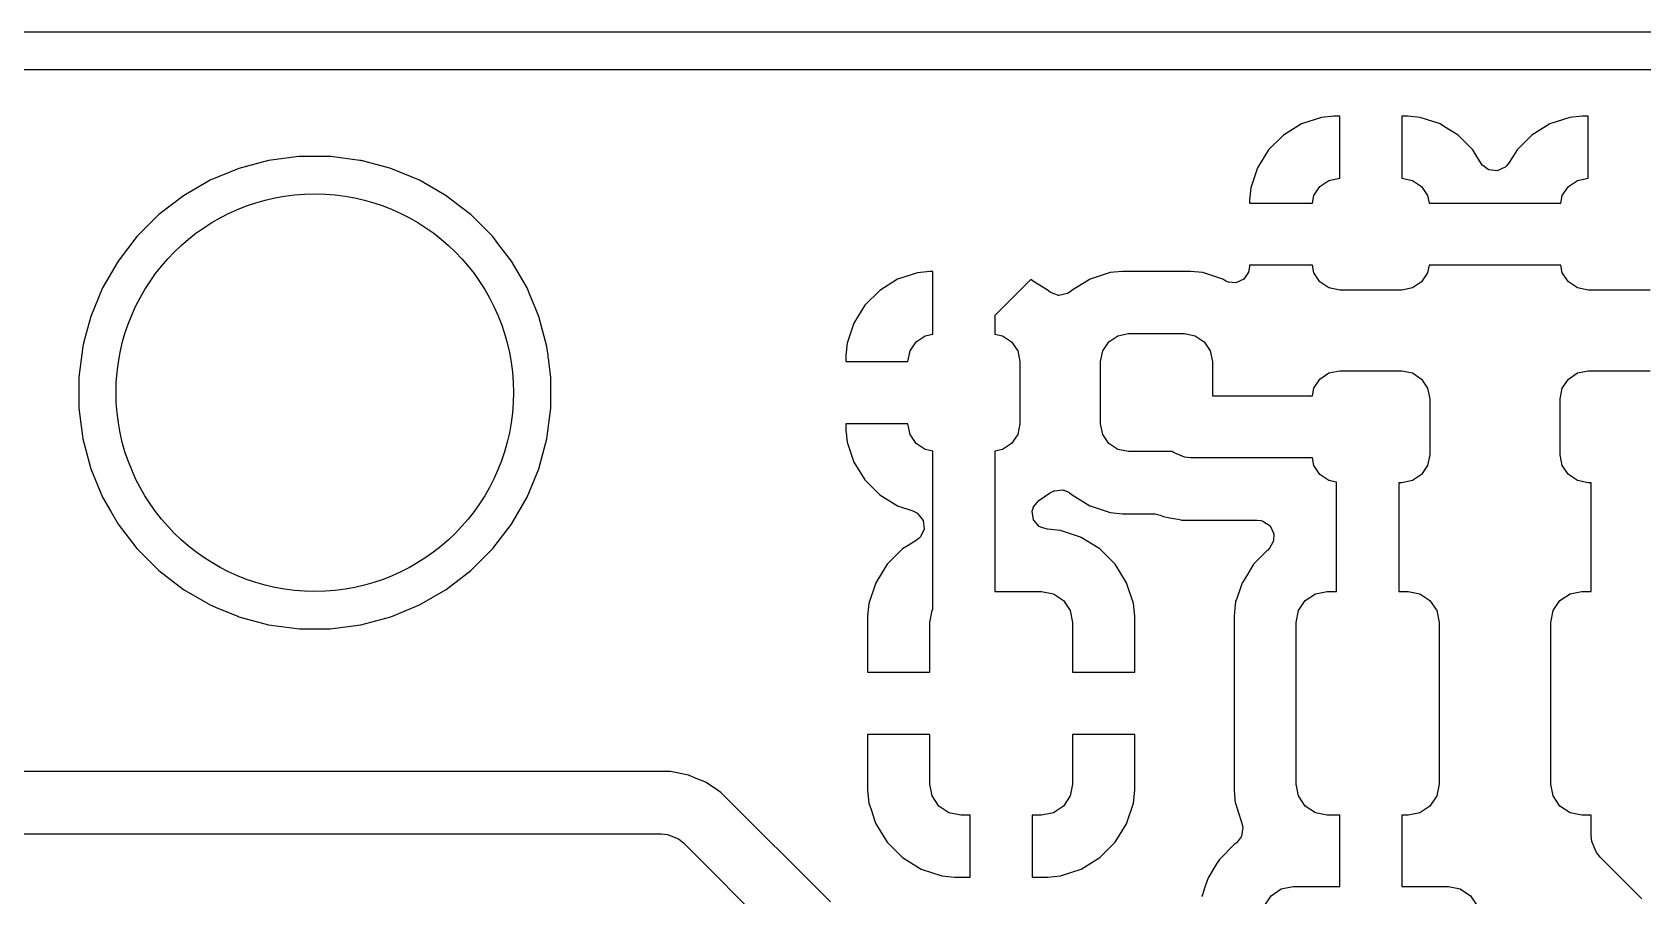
# Model space of a CAD drawing. Header units: millimetres. Extents: x 117.1 to 182.9, y -117.9 to -82.1.
# Drawn here: x 147.72 to 160.69, y -89.05 to -82.1 of the extents above; entities that cross this region are included whole.
import ezdxf

# ---------------------------------------------------------------- set-up
doc = ezdxf.new("R2010")
doc.units = ezdxf.units.MM
for name, color, linetype, lineweight, true_color in [('cut_in', 5, 'CONTINUOUS', 25, 0x0000ff), ('cut_out', 174, 'CONTINUOUS', 25, 0x000080), ('trace_in', 6, 'CONTINUOUS', 25, 0xff00ff), ('trace_out', 214, 'CONTINUOUS', 25, 0x800080)]:
    doc.layers.add(name, color=color, linetype=linetype, lineweight=lineweight, true_color=true_color)

msp = doc.modelspace()

# ---------------------------------------------------------------- linework, layer by layer
at = {"layer": 'cut_in'}
msp.add_circle((150, -85), 1.6, dxfattribs=at)
at = {"layer": 'cut_out', "linetype": 'CONTINUOUS'}
msp.add_line((164, -82.1), (136, -82.1), dxfattribs=at)
at = {"layer": 'trace_in', "linetype": 'CONTINUOUS'}
for p, q in [((157.941505, -82.838458), (157.797286, -82.927413)), ((157.941508, -82.838456), (157.941505, -82.838458)), ((157.94152, -82.838451), (157.941508, -82.838456)), ((158.10239, -82.785144), (157.94152, -82.838451)), ((158.201651, -82.775003), (158.10239, -82.785144)), ((158.201685, -82.775), (158.201651, -82.775003)), ((158.201713, -82.774999), (158.201685, -82.775)), ((158.249998, -82.774998), (158.201713, -82.774999)), ((158.249999, -82.774998), (158.249998, -82.774998)), ((158.25, -82.774999), (158.249999, -82.774998)), ((158.25, -82.775), (158.25, -82.774999)), ((158.25, -83.275), (158.25, -82.775)), ((158.798322, -82.775), (158.75, -82.775)), ((158.75, -82.775), (158.75, -83.275)), ((158.798327, -82.775), (158.798322, -82.775)), ((158.897604, -82.785143), (158.798327, -82.775)), ((159.058476, -82.838449), (158.897604, -82.785143)), ((159.05849, -82.838456), (159.058476, -82.838449)), ((159.058492, -82.838457), (159.05849, -82.838456)), ((159.09499, -82.860969), (159.058492, -82.838457)), ((159.941505, -82.838458), (159.797286, -82.927413)), ((159.941508, -82.838456), (159.941505, -82.838458)), ((159.94152, -82.838451), (159.941508, -82.838456)), ((160.10239, -82.785144), (159.94152, -82.838451)), ((160.201651, -82.775003), (160.10239, -82.785144)), ((160.201685, -82.775), (160.201651, -82.775003)), ((160.201713, -82.774999), (160.201685, -82.775)), ((160.249998, -82.774998), (160.201713, -82.774999)), ((160.249999, -82.774998), (160.249998, -82.774998)), ((160.25, -82.774999), (160.249999, -82.774998)), ((160.25, -83.275), (160.25, -82.774999)), ((157.797261, -82.927431), (157.677431, -83.047261)), ((157.797264, -82.927429), (157.797261, -82.927431)), ((157.797286, -82.927413), (157.797264, -82.927429)), ((159.202712, -82.927413), (159.09499, -82.860969)), ((159.202722, -82.92742), (159.202712, -82.927413)), ((159.202728, -82.927424), (159.202722, -82.92742)), ((159.202732, -82.927427), (159.202728, -82.927424)), ((159.202734, -82.927429), (159.202732, -82.927427)), ((159.202737, -82.927431), (159.202734, -82.927429)), ((159.322567, -83.047261), (159.202737, -82.927431)), ((159.797261, -82.927431), (159.677429, -83.047263)), ((159.797264, -82.927429), (159.797261, -82.927431)), ((159.797286, -82.927413), (159.797264, -82.927429)), ((149.871333, -83.100039), (149.628439, -83.132016)), ((149.873347, -83.099705), (149.871333, -83.100039)), ((149.875424, -83.0995), (149.873347, -83.099705)), ((149.875429, -83.0995), (149.875424, -83.0995)), ((149.875435, -83.0995), (149.875429, -83.0995)), ((150.124565, -83.0995), (149.875435, -83.0995)), ((150.12457, -83.0995), (150.124565, -83.0995)), ((150.124575, -83.0995), (150.12457, -83.0995)), ((150.126649, -83.099705), (150.124575, -83.0995)), ((150.128665, -83.100039), (150.126649, -83.099705)), ((150.363502, -83.130956), (150.128665, -83.100039)), ((157.677413, -83.047286), (157.588458, -83.191505)), ((157.677429, -83.047264), (157.677413, -83.047286)), ((157.677431, -83.047261), (157.677429, -83.047264)), ((159.322568, -83.047263), (159.322567, -83.047261)), ((159.322572, -83.047267), (159.322568, -83.047263)), ((159.322575, -83.047271), (159.322572, -83.047267)), ((159.354791, -83.0995), (159.322575, -83.047271)), ((159.389202, -83.155288), (159.354791, -83.0995)), ((159.677418, -83.047279), (159.614897, -83.148642)), ((159.677429, -83.047263), (159.677418, -83.047279)), ((149.387786, -83.196499), (149.15765, -83.291824)), ((149.628439, -83.132016), (149.387786, -83.196499)), ((150.371667, -83.131491), (150.363502, -83.130956)), ((150.379396, -83.134115), (150.371667, -83.131491)), ((150.383588, -83.135239), (150.379396, -83.134115)), ((150.383608, -83.135245), (150.383588, -83.135239)), ((150.593628, -83.19152), (150.383608, -83.135245)), ((150.612214, -83.1965), (150.593628, -83.19152)), ((150.842348, -83.291824), (150.612214, -83.1965)), ((157.588449, -83.191522), (157.535143, -83.352394)), ((157.588456, -83.191508), (157.588449, -83.191522)), ((157.588458, -83.191505), (157.588456, -83.191508)), ((159.40103, -83.171396), (159.389202, -83.155288)), ((159.402095, -83.172625), (159.40103, -83.171396)), ((159.446391, -83.205148), (159.402095, -83.172625)), ((159.449627, -83.206554), (159.446391, -83.205148)), ((159.449629, -83.206555), (159.449627, -83.206554)), ((159.51896, -83.215215), (159.449629, -83.206555)), ((159.581967, -83.185017), (159.51896, -83.215215)), ((159.592285, -83.175736), (159.581967, -83.185017)), ((159.614897, -83.148642), (159.592285, -83.175736)), ((149.157609, -83.291845), (148.941873, -83.416399)), ((149.15761, -83.291843), (149.157609, -83.291845)), ((149.157623, -83.291837), (149.15761, -83.291843)), ((149.15763, -83.291833), (149.157623, -83.291837)), ((149.157637, -83.29183), (149.15763, -83.291833)), ((149.15765, -83.291824), (149.157637, -83.29183)), ((150.842361, -83.29183), (150.842348, -83.291824)), ((150.842376, -83.291837), (150.842361, -83.29183)), ((150.939641, -83.347993), (150.842376, -83.291837)), ((151.058125, -83.416399), (150.939641, -83.347993)), ((157.535143, -83.352394), (157.525, -83.451671)), ((158.042127, -83.413896), (158.090901, -83.340901)), ((158.090901, -83.340901), (158.163896, -83.292127)), ((158.163896, -83.292127), (158.25, -83.275)), ((158.75, -83.275), (158.836104, -83.292127)), ((158.836104, -83.292127), (158.909099, -83.340901)), ((158.909099, -83.340901), (158.957873, -83.413896)), ((160.042127, -83.413896), (160.090901, -83.340901)), ((160.090901, -83.340901), (160.163896, -83.292127)), ((160.163896, -83.292127), (160.25, -83.275)), ((148.941873, -83.416399), (148.744232, -83.568053)), ((151.104092, -83.451671), (151.058125, -83.416399)), ((151.172332, -83.504033), (151.104092, -83.451671)), ((157.525, -83.451671), (157.525, -83.451674)), ((157.525, -83.451674), (157.525, -83.451677)), ((157.525, -83.451677), (157.525, -83.475)), ((157.525, -83.475), (158.029973, -83.475)), ((158.029973, -83.475), (158.042127, -83.413896)), ((158.957873, -83.413896), (158.970027, -83.475)), ((158.970027, -83.475), (160.029973, -83.475)), ((160.029973, -83.475), (160.042127, -83.413896)), ((148.744209, -83.568074), (148.568074, -83.744209)), ((148.744217, -83.568067), (148.744209, -83.568074)), ((148.744232, -83.568053), (148.744217, -83.568067)), ((151.22294, -83.542866), (151.172332, -83.504033)), ((151.228182, -83.546888), (151.22294, -83.542866)), ((151.228203, -83.546904), (151.228182, -83.546888)), ((151.255766, -83.568053), (151.228203, -83.546904)), ((151.255771, -83.568057), (151.255766, -83.568053)), ((151.255774, -83.56806), (151.255771, -83.568057)), ((151.255781, -83.568066), (151.255774, -83.56806)), ((151.431933, -83.744218), (151.255781, -83.568066)), ((148.568053, -83.744232), (148.416399, -83.941873)), ((148.568067, -83.744217), (148.568053, -83.744232)), ((148.568074, -83.744209), (148.568067, -83.744217)), ((151.431939, -83.744225), (151.431933, -83.744218)), ((151.431941, -83.744228), (151.431939, -83.744225)), ((151.431945, -83.744232), (151.431941, -83.744228)), ((151.47428, -83.799405), (151.431945, -83.744232)), ((151.583599, -83.941873), (151.47428, -83.799405)), ((148.416399, -83.941873), (148.291845, -84.157609)), ((151.708162, -84.157623), (151.583599, -83.941873)), ((154.691505, -84.088458), (154.547286, -84.177413)), ((154.691508, -84.088456), (154.691505, -84.088458)), ((154.691522, -84.088449), (154.691508, -84.088456)), ((154.852393, -84.035143), (154.691522, -84.088449)), ((154.852394, -84.035143), (154.852393, -84.035143)), ((154.951661, -84.025002), (154.852394, -84.035143)), ((154.951685, -84.025), (154.951661, -84.025002)), ((154.951686, -84.025), (154.951685, -84.025)), ((154.951705, -84.024999), (154.951686, -84.025)), ((154.975, -84.024999), (154.951705, -84.024999)), ((154.975, -84.529972), (154.975, -84.024999)), ((148.291824, -84.15765), (148.196499, -84.387786)), ((148.29183, -84.157637), (148.291824, -84.15765)), ((148.291833, -84.15763), (148.29183, -84.157637)), ((148.291837, -84.157623), (148.291833, -84.15763)), ((148.291845, -84.157609), (148.291837, -84.157623)), ((151.708169, -84.157638), (151.708162, -84.157623)), ((151.708173, -84.157649), (151.708169, -84.157638)), ((151.708174, -84.15765), (151.708173, -84.157649)), ((151.732969, -84.21751), (151.708174, -84.15765)), ((151.732969, -84.217511), (151.732969, -84.21751)), ((151.766002, -84.297261), (151.732969, -84.217511)), ((154.547261, -84.177431), (154.427431, -84.297261)), ((154.547264, -84.177429), (154.547261, -84.177431)), ((154.547286, -84.177413), (154.547264, -84.177429)), ((148.196499, -84.387786), (148.157581, -84.533032)), ((151.803502, -84.387793), (151.766002, -84.297261)), ((151.867982, -84.628435), (151.803502, -84.387793)), ((154.427413, -84.297286), (154.338458, -84.441505)), ((154.427429, -84.297264), (154.427413, -84.297286)), ((154.427431, -84.297261), (154.427429, -84.297264)), ((154.338449, -84.441522), (154.285143, -84.602394)), ((154.338456, -84.441508), (154.338449, -84.441522)), ((154.338458, -84.441505), (154.338456, -84.441508)), ((154.913896, -84.542127), (154.975, -84.529972)), ((148.132017, -84.628437), (148.099501, -84.875417)), ((148.132018, -84.628435), (148.132017, -84.628437)), ((148.138996, -84.602394), (148.132018, -84.628435)), ((148.157581, -84.533032), (148.138996, -84.602394)), ((151.867982, -84.628438), (151.867982, -84.628435)), ((151.877623, -84.701671), (151.867982, -84.628438)), ((154.285143, -84.602394), (154.275, -84.701671)), ((154.792127, -84.663896), (154.840901, -84.590901)), ((154.840901, -84.590901), (154.913896, -84.542127)), ((151.879097, -84.712864), (151.877623, -84.701671)), ((151.87934, -84.714706), (151.879097, -84.712864)), ((151.879341, -84.714711), (151.87934, -84.714706)), ((151.882672, -84.740013), (151.879341, -84.714711)), ((151.883986, -84.75), (151.882672, -84.740013)), ((151.9005, -84.875435), (151.883986, -84.75)), ((154.275, -84.701671), (154.275, -84.701674)), ((154.275, -84.701674), (154.275, -84.701677)), ((154.275, -84.701677), (154.275, -84.75)), ((154.275, -84.75), (154.775, -84.75)), ((154.775, -84.75), (154.792127, -84.663896)), ((148.099501, -84.875417), (148.0995, -84.875446)), ((148.0995, -84.875446), (148.0995, -85.124552)), ((151.9005, -85.124565), (151.9005, -84.875435)), ((148.0995, -85.124552), (148.099501, -85.124581)), ((148.099501, -85.124581), (148.132016, -85.371559)), ((151.867982, -85.371565), (151.9005, -85.124565)), ((154.275001, -85.25), (154.275001, -85.298331)), ((154.775, -85.25), (154.275001, -85.25)), ((154.275001, -85.298331), (154.285144, -85.397608)), ((154.792127, -85.336104), (154.775, -85.25)), ((148.132016, -85.371559), (148.196499, -85.612212)), ((151.803502, -85.612207), (151.867982, -85.371565)), ((154.285144, -85.397608), (154.338451, -85.558478)), ((154.840901, -85.409099), (154.792127, -85.336104)), ((154.913896, -85.457873), (154.840901, -85.409099)), ((154.338451, -85.558478), (154.338457, -85.558492)), ((154.338457, -85.558492), (154.427413, -85.702712)), ((154.975, -85.470027), (154.913896, -85.457873)), ((154.975, -86.745394), (154.975, -85.470027)), ((148.196499, -85.612212), (148.291824, -85.842348)), ((151.708164, -85.842373), (151.803502, -85.612207)), ((154.427413, -85.702712), (154.42742, -85.702722)), ((154.42742, -85.702722), (154.427424, -85.702728)), ((154.427424, -85.702728), (154.427427, -85.702732)), ((154.427427, -85.702732), (154.427429, -85.702734)), ((154.427429, -85.702734), (154.427431, -85.702737)), ((154.427431, -85.702737), (154.547261, -85.822567)), ((154.547261, -85.822567), (154.547264, -85.822569)), ((154.547264, -85.822569), (154.547267, -85.822572)), ((154.547267, -85.822572), (154.547271, -85.822575)), ((154.547271, -85.822575), (154.547279, -85.82258)), ((154.547279, -85.82258), (154.547286, -85.822585)), ((154.547286, -85.822585), (154.691497, -85.911536)), ((148.291824, -85.842348), (148.29183, -85.842361)), ((148.29183, -85.842361), (148.291837, -85.842376)), ((148.291837, -85.842376), (148.355169, -85.952071)), ((148.355169, -85.952071), (148.416399, -86.058125)), ((151.583599, -86.058127), (151.708164, -85.842373)), ((154.691497, -85.911536), (154.691507, -85.911542)), ((154.691507, -85.911542), (154.69152, -85.911548)), ((154.69152, -85.911548), (154.813344, -85.951916)), ((154.813344, -85.951916), (154.84492, -85.96767)), ((148.416399, -86.058125), (148.568053, -86.255766)), ((151.431938, -86.255776), (151.583599, -86.058127)), ((154.84492, -85.96767), (154.853245, -85.973434)), ((154.853245, -85.973434), (154.85449, -85.974296)), ((154.85449, -85.974296), (154.898399, -86.028645)), ((154.898399, -86.028645), (154.905954, -86.098105)), ((154.841609, -86.189861), (154.776258, -86.230171)), ((154.868045, -86.167974), (154.841609, -86.189861)), ((154.875431, -86.159892), (154.868045, -86.167974)), ((154.905954, -86.098105), (154.875431, -86.159892)), ((148.568053, -86.255766), (148.568057, -86.255771)), ((148.568057, -86.255771), (148.56806, -86.255774)), ((148.56806, -86.255774), (148.568066, -86.255781)), ((148.568066, -86.255781), (148.744218, -86.431933)), ((151.255776, -86.431938), (151.431938, -86.255776)), ((154.731652, -86.257685), (154.607683, -86.381655)), ((154.731654, -86.257683), (154.731652, -86.257685)), ((154.731659, -86.25768), (154.731654, -86.257683)), ((154.776258, -86.230171), (154.731659, -86.25768)), ((148.744218, -86.431933), (148.744225, -86.431939)), ((148.744225, -86.431939), (148.744228, -86.431941)), ((148.744228, -86.431941), (148.744232, -86.431945)), ((148.744232, -86.431945), (148.941873, -86.583599)), ((151.058127, -86.583599), (151.255776, -86.431938)), ((154.570384, -86.442126), (154.515757, -86.530691)), ((154.607683, -86.381655), (154.570384, -86.442126)), ((148.941873, -86.583599), (149.157623, -86.708162)), ((150.842373, -86.708164), (151.058127, -86.583599)), ((154.515638, -86.530888), (154.460494, -86.697299)), ((154.515641, -86.530879), (154.515638, -86.530888)), ((154.515757, -86.530691), (154.515641, -86.530879)), ((149.157623, -86.708162), (149.157638, -86.708169)), ((149.157638, -86.708169), (149.225734, -86.736375)), ((150.612207, -86.803502), (150.842373, -86.708164)), ((154.460493, -86.697304), (154.45, -86.800007)), ((154.460494, -86.697299), (154.460493, -86.697304)), ((149.225734, -86.736375), (149.379362, -86.80001)), ((149.379362, -86.80001), (149.387793, -86.803502)), ((149.387793, -86.803502), (149.628435, -86.867982)), ((150.371565, -86.867982), (150.612207, -86.803502)), ((154.45, -86.800007), (154.45, -86.80001)), ((154.45, -86.80001), (154.45, -86.800013)), ((154.45, -86.800013), (154.45, -87.25)), ((154.95, -86.85), (154.96903, -86.754329)), ((154.95, -87.25), (154.95, -86.85)), ((154.96903, -86.754329), (154.975, -86.745394)), ((149.628435, -86.867982), (149.875435, -86.9005)), ((149.875435, -86.9005), (149.875442, -86.9005)), ((149.875442, -86.9005), (150.124558, -86.9005)), ((150.124558, -86.9005), (150.124565, -86.9005)), ((150.124565, -86.9005), (150.371565, -86.867982)), ((154.45, -87.25), (154.95, -87.25)), ((154.95, -87.75), (154.450001, -87.75)), ((154.450001, -87.75), (154.450001, -88.199995)), ((154.95, -88.15), (154.95, -87.75)), ((156.6, -87.75), (156.1, -87.75)), ((156.1, -87.75), (156.1, -88.15)), ((156.6, -88.199976), (156.6, -87.75)), ((154.96903, -88.245671), (154.95, -88.15)), ((156.1, -88.15), (156.08097, -88.245671)), ((154.450001, -88.199995), (154.460493, -88.302694)), ((155.023223, -88.326777), (154.96903, -88.245671)), ((156.08097, -88.245671), (156.026777, -88.326777)), ((156.589506, -88.30269), (156.599999, -88.199986)), ((156.599999, -88.199985), (156.6, -88.199976)), ((156.599999, -88.199986), (156.599999, -88.199985)), ((154.460493, -88.302694), (154.460493, -88.302695)), ((154.460493, -88.302695), (154.460494, -88.302697)), ((154.460494, -88.302697), (154.478018, -88.355581)), ((154.478018, -88.355581), (154.511448, -88.456467)), ((155.104329, -88.38097), (155.023223, -88.326777)), ((155.2, -88.4), (155.104329, -88.38097)), ((155.275, -88.4), (155.2, -88.4)), ((155.275, -88.899998), (155.275, -88.4)), ((155.85, -88.4), (155.775, -88.4)), ((155.775, -88.4), (155.775, -88.899999)), ((155.945671, -88.38097), (155.85, -88.4)), ((156.026777, -88.326777), (155.945671, -88.38097)), ((156.534358, -88.469119), (156.589505, -88.302697)), ((156.589505, -88.302697), (156.589506, -88.30269)), ((154.511448, -88.456467), (154.515641, -88.469119)), ((154.515641, -88.469119), (154.515643, -88.469124)), ((154.515643, -88.469124), (154.607684, -88.618345)), ((156.442315, -88.618345), (156.534356, -88.469124)), ((156.534356, -88.469124), (156.534358, -88.469119)), ((154.607684, -88.618345), (154.731654, -88.742315)), ((156.318345, -88.742315), (156.442315, -88.618345)), ((154.731654, -88.742315), (154.880875, -88.834356)), ((156.169124, -88.834356), (156.318345, -88.742315)), ((154.880875, -88.834356), (154.88088, -88.834358)), ((154.88088, -88.834358), (155.047299, -88.889504)), ((155.047299, -88.889504), (155.0473, -88.889504)), ((155.0473, -88.889504), (155.047302, -88.889505)), ((155.047302, -88.889505), (155.047309, -88.889506)), ((155.047309, -88.889506), (155.150019, -88.899999)), ((155.150019, -88.899999), (155.274999, -88.899999)), ((155.274999, -88.899999), (155.275, -88.899998)), ((155.775, -88.899999), (155.89996, -88.899999)), ((155.89996, -88.899999), (155.899972, -88.899999)), ((155.899972, -88.899999), (155.899986, -88.899998)), ((155.899986, -88.899998), (156.002697, -88.889505)), ((156.002697, -88.889505), (156.169119, -88.834358)), ((156.169119, -88.834358), (156.169124, -88.834356))]:
    msp.add_line(p, q, dxfattribs=at)
at = {"layer": 'trace_out', "linetype": 'CONTINUOUS'}
for p, q in [((136.006643, -82.4005), (163.993357, -82.4005)), ((157.525001, -83.98141), (157.519976, -84.016351)), ((158.029973, -83.975), (157.525001, -83.975)), ((157.525001, -83.975), (157.525001, -83.98141)), ((158.042127, -84.036104), (158.029973, -83.975)), ((158.970027, -83.975), (158.957873, -84.036104)), ((160.029973, -83.975), (158.970027, -83.975)), ((160.042127, -84.036104), (160.029973, -83.975)), ((155.762576, -84.090976), (155.475, -84.378553)), ((155.784952, -84.104778), (155.762576, -84.090976)), ((155.902712, -84.177413), (155.784952, -84.104778)), ((156.241292, -84.088002), (156.096968, -84.177022)), ((156.241295, -84.088), (156.241292, -84.088002)), ((156.241304, -84.087996), (156.241295, -84.088)), ((156.402121, -84.034706), (156.241304, -84.087996)), ((156.402282, -84.034651), (156.402121, -84.034706)), ((156.402286, -84.034651), (156.402282, -84.034651)), ((156.40229, -84.03465), (156.402286, -84.034651)), ((156.402292, -84.03465), (156.40229, -84.03465)), ((156.435861, -84.03122), (156.402292, -84.03465)), ((156.501617, -84.024503), (156.435861, -84.03122)), ((156.501636, -84.024501), (156.501617, -84.024503)), ((156.501644, -84.024501), (156.501636, -84.024501)), ((156.501662, -84.0245), (156.501644, -84.024501)), ((157.048346, -84.0245), (156.501662, -84.0245)), ((157.048353, -84.0245), (157.048346, -84.0245)), ((157.147702, -84.03465), (157.048353, -84.0245)), ((157.147704, -84.03465), (157.147702, -84.03465)), ((157.147709, -84.034651), (157.147704, -84.03465)), ((157.147712, -84.034652), (157.147709, -84.034651)), ((157.308676, -84.087989), (157.147712, -84.034652)), ((157.308695, -84.087996), (157.308676, -84.087989)), ((157.308699, -84.087998), (157.308695, -84.087996)), ((157.308706, -84.088001), (157.308699, -84.087998)), ((157.309435, -84.088451), (157.308706, -84.088001)), ((157.309437, -84.088453), (157.309435, -84.088451)), ((157.317846, -84.09364), (157.309437, -84.088453)), ((157.325051, -84.098084), (157.317846, -84.09364)), ((157.347886, -84.109121), (157.325051, -84.098084)), ((157.354167, -84.111398), (157.347886, -84.109121)), ((157.414042, -84.117565), (157.354167, -84.111398)), ((157.414704, -84.11747), (157.414042, -84.117565)), ((157.41473, -84.117466), (157.414704, -84.11747)), ((157.478288, -84.088444), (157.41473, -84.117466)), ((157.516065, -84.029668), (157.478288, -84.088444)), ((157.519976, -84.016351), (157.516065, -84.029668)), ((158.090901, -84.109099), (158.042127, -84.036104)), ((158.163896, -84.157873), (158.090901, -84.109099)), ((158.909099, -84.109099), (158.836104, -84.157873)), ((158.957873, -84.036104), (158.909099, -84.109099)), ((160.090901, -84.109099), (160.042127, -84.036104)), ((160.163896, -84.157873), (160.090901, -84.109099)), ((155.902722, -84.17742), (155.902712, -84.177413)), ((155.902728, -84.177424), (155.902722, -84.17742)), ((155.902732, -84.177427), (155.902728, -84.177424)), ((155.902733, -84.177428), (155.902732, -84.177427)), ((155.902734, -84.177429), (155.902733, -84.177428)), ((155.906054, -84.180308), (155.902734, -84.177429)), ((155.906178, -84.180164), (155.906054, -84.180308)), ((155.923184, -84.19387), (155.906178, -84.180164)), ((155.925262, -84.195206), (155.923184, -84.19387)), ((155.929691, -84.198052), (155.925262, -84.195206)), ((155.987832, -84.217414), (155.929691, -84.198052)), ((155.98964, -84.217544), (155.987832, -84.217414)), ((155.989687, -84.217547), (155.98964, -84.217544)), ((156.05796, -84.202695), (155.989687, -84.217547)), ((156.071675, -84.195206), (156.05796, -84.202695)), ((156.091665, -84.180247), (156.071675, -84.195206)), ((156.092215, -84.180918), (156.091665, -84.180247)), ((156.096959, -84.177028), (156.092215, -84.180918)), ((156.096968, -84.177022), (156.096959, -84.177028)), ((158.25, -84.175), (158.163896, -84.157873)), ((158.75, -84.175), (158.25, -84.175)), ((158.836104, -84.157873), (158.75, -84.175)), ((160.25, -84.175), (160.163896, -84.157873)), ((160.75, -84.175), (160.25, -84.175)), ((155.475, -84.378553), (155.475, -84.529972)), ((155.475, -84.529972), (155.536104, -84.542127)), ((156.463896, -84.542127), (156.55, -84.525)), ((156.55, -84.525), (157, -84.525)), ((157, -84.525), (157.086104, -84.542127)), ((155.536104, -84.542127), (155.609099, -84.590901)), ((155.609099, -84.590901), (155.657873, -84.663896)), ((156.342127, -84.663896), (156.390901, -84.590901)), ((156.390901, -84.590901), (156.463896, -84.542127)), ((157.086104, -84.542127), (157.159099, -84.590901)), ((157.159099, -84.590901), (157.207873, -84.663896)), ((155.657873, -84.663896), (155.675, -84.75)), ((155.675, -84.75), (155.675, -85.25)), ((156.325, -84.75), (156.342127, -84.663896)), ((156.325, -85.25), (156.325, -84.75)), ((157.207873, -84.663896), (157.225, -84.75)), ((157.225, -84.75), (157.225, -85.025)), ((158.042127, -84.963896), (158.090901, -84.890901)), ((158.090901, -84.890901), (158.163896, -84.842127)), ((158.163896, -84.842127), (158.25, -84.825)), ((158.25, -84.825), (158.75, -84.825)), ((158.75, -84.825), (158.836104, -84.842127)), ((158.836104, -84.842127), (158.909099, -84.890901)), ((158.909099, -84.890901), (158.957873, -84.963896)), ((160.042127, -84.963896), (160.090901, -84.890901)), ((160.090901, -84.890901), (160.163896, -84.842127)), ((160.163896, -84.842127), (160.25, -84.825)), ((160.25, -84.825), (160.75, -84.825)), ((157.225, -85.025), (158.029973, -85.025)), ((158.029973, -85.025), (158.042127, -84.963896)), ((158.957873, -84.963896), (158.975, -85.05)), ((158.975, -85.05), (158.975, -85.5)), ((160.025, -85.05), (160.042127, -84.963896)), ((160.025, -85.5), (160.025, -85.05)), ((155.675, -85.25), (155.657873, -85.336104)), ((156.342127, -85.336104), (156.325, -85.25)), ((155.609099, -85.409099), (155.536104, -85.457873)), ((155.657873, -85.336104), (155.609099, -85.409099)), ((156.390901, -85.409099), (156.342127, -85.336104)), ((156.463896, -85.457873), (156.390901, -85.409099)), ((155.536104, -85.457873), (155.475, -85.470027)), ((155.475, -85.470027), (155.475, -86.6)), ((156.55, -85.475), (156.463896, -85.457873)), ((156.901521, -85.475), (156.55, -85.475)), ((156.911108, -85.482868), (156.901521, -85.475)), ((157.001228, -85.520197), (156.911108, -85.482868)), ((157.001237, -85.520197), (157.001228, -85.520197)), ((157.05, -85.525), (157.001237, -85.520197)), ((158.029973, -85.525), (157.05, -85.525)), ((158.042127, -85.586104), (158.029973, -85.525)), ((158.975, -85.5), (158.957873, -85.586104)), ((160.042127, -85.586104), (160.025, -85.5)), ((158.090901, -85.659099), (158.042127, -85.586104)), ((158.163896, -85.707873), (158.090901, -85.659099)), ((158.909099, -85.659099), (158.836104, -85.707873)), ((158.957873, -85.586104), (158.909099, -85.659099)), ((160.090901, -85.659099), (160.042127, -85.586104)), ((160.163896, -85.707873), (160.090901, -85.659099)), ((155.828145, -85.868198), (155.914862, -85.808795)), ((155.914862, -85.808795), (155.946515, -85.793198)), ((155.946515, -85.793198), (155.952297, -85.791314)), ((155.952297, -85.791314), (155.952299, -85.791312)), ((155.952299, -85.791312), (155.957752, -85.789536)), ((155.957752, -85.789536), (155.958219, -85.790969)), ((155.958219, -85.790969), (156.020411, -85.783344)), ((156.020411, -85.783344), (156.020439, -85.783348)), ((156.020439, -85.783348), (156.022393, -85.783671)), ((156.022393, -85.783671), (156.069209, -85.801696)), ((156.069209, -85.801696), (156.07611, -85.806131)), ((156.07611, -85.806131), (156.093548, -85.820183)), ((156.093548, -85.820183), (156.093633, -85.820086)), ((156.093633, -85.820086), (156.096325, -85.822421)), ((156.096325, -85.822421), (156.096752, -85.822765)), ((156.096752, -85.822765), (156.096949, -85.822962)), ((156.096949, -85.822962), (156.096952, -85.822964)), ((156.096952, -85.822964), (156.096955, -85.822967)), ((156.096955, -85.822967), (156.096959, -85.82297)), ((156.096959, -85.82297), (156.096967, -85.822975)), ((156.096967, -85.822975), (156.096974, -85.82298)), ((156.096974, -85.82298), (156.239447, -85.910859)), ((158.225, -85.720027), (158.163896, -85.707873)), ((158.225, -86.6), (158.225, -85.720027)), ((158.75, -85.725), (158.725, -85.725)), ((158.725, -85.725), (158.725, -86.6)), ((158.836104, -85.707873), (158.75, -85.725)), ((160.25, -85.725), (160.163896, -85.707873)), ((160.275, -85.725), (160.25, -85.725)), ((160.275, -86.6), (160.275, -85.725)), ((155.774427, -85.955172), (155.784366, -85.921315)), ((155.784374, -86.02433), (155.774427, -85.955172)), ((155.784366, -85.921315), (155.78543, -85.918986)), ((155.78543, -85.918986), (155.828145, -85.868198)), ((156.239447, -85.910859), (156.2413, -85.912002)), ((156.2413, -85.912002), (156.241302, -85.912002)), ((156.241302, -85.912002), (156.241303, -85.912003)), ((156.241303, -85.912003), (156.402292, -85.965349)), ((155.830132, -86.077132), (155.784374, -86.02433)), ((155.840213, -86.080091), (155.830132, -86.077132)), ((155.850419, -86.085567), (155.840213, -86.080091)), ((155.89696, -86.098547), (155.850419, -86.085567)), ((156.402292, -85.965349), (156.501655, -85.9755)), ((156.501655, -85.9755), (156.747745, -85.975499)), ((156.747745, -85.975499), (156.762878, -85.976426)), ((156.762878, -85.976426), (156.773678, -85.977754)), ((156.773678, -85.977754), (156.806001, -85.986267)), ((156.806001, -85.986267), (156.831088, -85.996659)), ((156.831088, -85.996659), (156.881965, -86.006779)), ((156.881965, -86.006779), (156.947235, -86.019762)), ((156.947235, -86.019762), (156.947236, -86.019762)), ((156.947236, -86.019762), (156.947241, -86.019763)), ((156.947241, -86.019763), (156.971729, -86.024633)), ((156.971729, -86.024633), (156.971745, -86.024641)), ((156.971745, -86.024641), (156.971746, -86.024637)), ((156.971746, -86.024637), (156.973865, -86.025058)), ((156.973865, -86.025058), (156.976081, -86.0255)), ((156.976081, -86.0255), (156.976082, -86.0255)), ((156.976082, -86.0255), (156.976083, -86.0255)), ((156.976083, -86.0255), (157.123918, -86.0255)), ((157.123918, -86.0255), (157.58267, -86.0255)), ((157.58267, -86.0255), (157.617606, -86.030523)), ((157.617606, -86.030523), (157.632604, -86.034927)), ((157.632604, -86.034927), (157.691362, -86.072679)), ((157.691362, -86.072679), (157.69159, -86.072942)), ((157.69159, -86.072942), (157.72063, -86.136491)), ((155.896845, -86.099679), (155.89696, -86.098547)), ((156.002694, -86.110493), (155.896845, -86.099679)), ((156.002699, -86.110494), (156.002694, -86.110493)), ((156.163521, -86.163786), (156.002699, -86.110494)), ((156.169119, -86.165641), (156.163521, -86.163786)), ((156.169124, -86.165643), (156.169119, -86.165641)), ((156.318345, -86.257684), (156.169124, -86.165643)), ((157.712829, -86.202878), (157.685711, -86.251241)), ((157.716875, -86.189096), (157.712829, -86.202878)), ((157.72063, -86.136491), (157.716875, -86.189096)), ((156.442315, -86.381654), (156.318345, -86.257684)), ((157.667252, -86.271378), (157.557291, -86.381338)), ((157.671432, -86.266989), (157.667252, -86.271378)), ((157.685711, -86.251241), (157.671432, -86.266989)), ((156.534356, -86.530875), (156.442315, -86.381654)), ((157.507251, -86.462466), (157.467051, -86.527642)), ((157.557291, -86.381338), (157.507251, -86.462466)), ((155.475, -86.6), (155.85, -86.6)), ((155.85, -86.6), (155.945671, -86.61903)), ((156.534358, -86.53088), (156.534356, -86.530875)), ((156.589505, -86.697302), (156.534358, -86.53088)), ((157.451537, -86.571854), (157.420298, -86.666123)), ((157.451538, -86.571852), (157.451537, -86.571854)), ((157.465177, -86.530691), (157.451538, -86.571852)), ((157.465186, -86.530665), (157.465177, -86.530691)), ((157.467051, -86.527642), (157.465186, -86.530665)), ((158.054329, -86.61903), (158.15, -86.6)), ((158.15, -86.6), (158.225, -86.6)), ((158.725, -86.6), (158.8, -86.6)), ((158.8, -86.6), (158.895671, -86.61903)), ((160.104329, -86.61903), (160.2, -86.6)), ((160.2, -86.6), (160.275, -86.6)), ((155.945671, -86.61903), (156.026777, -86.673223)), ((156.026777, -86.673223), (156.08097, -86.754329)), ((156.599998, -86.800013), (156.589505, -86.697302)), ((157.409359, -86.703476), (157.3995, -86.799973)), ((157.409542, -86.699881), (157.409359, -86.703476)), ((157.410365, -86.69363), (157.409542, -86.699881)), ((157.411852, -86.679066), (157.410365, -86.69363)), ((157.420298, -86.666123), (157.411852, -86.679066)), ((157.91903, -86.754329), (157.973223, -86.673223)), ((157.973223, -86.673223), (158.054329, -86.61903)), ((158.895671, -86.61903), (158.976777, -86.673223)), ((158.976777, -86.673223), (159.03097, -86.754329)), ((159.96903, -86.754329), (160.023223, -86.673223)), ((160.023223, -86.673223), (160.104329, -86.61903)), ((156.08097, -86.754329), (156.1, -86.85)), ((156.1, -86.85), (156.1, -87.25)), ((156.599999, -86.800028), (156.599998, -86.800013)), ((156.599999, -87.25), (156.599999, -86.800028)), ((157.3995, -86.799973), (157.3995, -86.799982)), ((157.3995, -86.799982), (157.3995, -86.799983)), ((157.3995, -86.799983), (157.3995, -88.200001)), ((157.9, -86.85), (157.91903, -86.754329)), ((157.9, -88.15), (157.9, -86.85)), ((159.03097, -86.754329), (159.05, -86.85)), ((159.05, -86.85), (159.05, -88.15)), ((159.95, -86.85), (159.96903, -86.754329)), ((159.95, -88.15), (159.95, -86.85)), ((156.1, -87.25), (156.599999, -87.25)), ((150.073918, -88.0495), (147.180059, -88.0495)), ((152.863868, -88.0495), (150.073918, -88.0495)), ((152.86387, -88.0495), (152.863868, -88.0495)), ((152.863872, -88.0495), (152.86387, -88.0495)), ((153.00885, -88.078338), (152.863872, -88.0495)), ((153.008861, -88.078341), (153.00885, -88.078338)), ((153.008863, -88.078341), (153.008861, -88.078341)), ((153.008867, -88.078343), (153.008863, -88.078341)), ((153.071084, -88.104114), (153.008867, -88.078343)), ((153.139778, -88.132568), (153.071084, -88.104114)), ((153.144412, -88.134224), (153.139778, -88.132568)), ((153.214128, -88.180807), (153.144412, -88.134224)), ((157.91903, -88.245671), (157.9, -88.15)), ((159.05, -88.15), (159.03097, -88.245671)), ((159.96903, -88.245671), (159.95, -88.15)), ((153.242845, -88.199995), (153.214128, -88.180807)), ((153.268364, -88.217046), (153.242845, -88.199995)), ((153.268371, -88.217052), (153.268364, -88.217046)), ((154.149815, -89.098498), (153.268371, -88.217052)), ((157.3995, -88.200001), (157.399501, -88.200018)), ((157.399501, -88.200018), (157.41, -88.302796)), ((157.973223, -88.326777), (157.91903, -88.245671)), ((159.03097, -88.245671), (158.976777, -88.326777)), ((160.023223, -88.326777), (159.96903, -88.245671)), ((157.41, -88.302796), (157.410003, -88.302804)), ((157.410003, -88.302804), (157.41007, -88.303007)), ((157.41007, -88.303007), (157.435728, -88.380437)), ((157.435728, -88.380437), (157.435728, -88.380438)), ((157.435728, -88.380438), (157.460921, -88.456467)), ((158.054329, -88.38097), (157.973223, -88.326777)), ((158.15, -88.4), (158.054329, -88.38097)), ((158.25, -88.4), (158.15, -88.4)), ((158.25, -88.975), (158.25, -88.4)), ((158.8, -88.4), (158.75, -88.4)), ((158.75, -88.4), (158.75, -88.975)), ((158.895671, -88.38097), (158.8, -88.4)), ((158.976777, -88.326777), (158.895671, -88.38097)), ((160.104329, -88.38097), (160.023223, -88.326777)), ((160.2, -88.4), (160.104329, -88.38097)), ((160.275, -88.4), (160.2, -88.4)), ((160.275, -88.5625), (160.275, -88.4)), ((146.903554, -88.55), (150, -88.55)), ((150, -88.55), (152.78995, -88.55)), ((152.78995, -88.55), (152.838723, -88.554804)), ((157.469442, -88.500768), (157.460055, -88.569987)), ((157.460921, -88.456467), (157.465809, -88.476849)), ((157.465809, -88.476849), (157.469442, -88.500768)), ((152.838723, -88.554804), (152.928843, -88.592133)), ((152.928843, -88.592133), (152.928847, -88.592137)), ((152.928847, -88.592137), (152.966727, -88.623223)), ((152.966727, -88.623223), (154.126776, -89.783273)), ((157.40634, -88.63229), (157.282288, -88.756343)), ((157.406347, -88.632284), (157.40634, -88.63229)), ((157.406349, -88.632282), (157.406347, -88.632284)), ((157.408889, -88.630716), (157.406349, -88.632282)), ((157.424515, -88.619303), (157.408889, -88.630716)), ((157.425282, -88.618646), (157.424515, -88.619303)), ((157.457759, -88.575124), (157.425282, -88.618646)), ((157.460055, -88.569987), (157.457759, -88.575124)), ((160.279804, -88.611273), (160.275, -88.5625)), ((160.317133, -88.701393), (160.279804, -88.611273)), ((157.259576, -88.793166), (157.190187, -88.905663)), ((157.282288, -88.756343), (157.259576, -88.793166)), ((160.317137, -88.701397), (160.317133, -88.701393)), ((160.348223, -88.739277), (160.317137, -88.701397)), ((160.681779, -89.072833), (160.348223, -88.739277)), ((157.190182, -88.905675), (157.165388, -88.9805)), ((157.190187, -88.905664), (157.190182, -88.905675)), ((157.190187, -88.905663), (157.190187, -88.905664)), ((157.145298, -89.041123), (157.136852, -89.054067)), ((157.165387, -88.980501), (157.145298, -89.041123)), ((157.165388, -88.9805), (157.165387, -88.980501)), ((157.64403, -89.129329), (157.698223, -89.048223)), ((157.698223, -89.048223), (157.779329, -88.99403)), ((157.779329, -88.99403), (157.875, -88.975)), ((157.875, -88.975), (158.25, -88.975)), ((158.75, -88.975), (159.125, -88.975)), ((159.125, -88.975), (159.220671, -88.99403)), ((159.220671, -88.99403), (159.301777, -89.048223)), ((159.301777, -89.048223), (159.35597, -89.129329))]:
    msp.add_line(p, q, dxfattribs=at)

doc.saveas('drawing.dxf')
